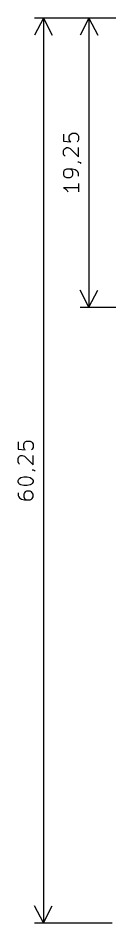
# Model space of a CAD drawing. Extents: x 183 to 663, y -184 to 161.
# Drawn here: x 286.8 to 293.3, y 91.5 to 151.8 of the extents above; entities that cross this region are included whole.
import ezdxf

# ---------------------------------------------------------------- set-up
doc = ezdxf.new("R2010")
doc.units = 0
doc.layers.add('BLACK', color=7, linetype='CONTINUOUS')

msp = doc.modelspace()

# ---------------------------------------------------------------- linework, layer by layer
at = {"layer": 'BLACK', "linetype": 'CONTINUOUS'}
for p, q in [((288.5, 151.75), (287.913579, 150.623496)), ((293.1, 151.75), (287.91358, 151.75)), ((288.5, 151.75), (288.5, 91.5)), ((288.5, 151.75), (289.086421, 150.623496)), ((291.542001, 151.75), (290.95558, 150.623496)), ((293.342001, 151.75), (290.955581, 151.75)), ((291.542001, 151.75), (291.542001, 132.5)), ((291.542001, 151.75), (292.128422, 150.623496)), ((289.84682, 144.029761), (289.84682, 143.553571)), ((290.275391, 143.982142), (290.32301, 144.029761)), ((290.32301, 144.029761), (290.418248, 144.07738)), ((290.418248, 144.07738), (290.656343, 144.07738)), ((290.656343, 144.07738), (290.751581, 144.029761)), ((290.751581, 144.029761), (290.799201, 143.982142)), ((289.84682, 143.553571), (290.32301, 143.505952)), ((290.227772, 143.886904), (290.275391, 143.982142)), ((290.227772, 143.648809), (290.227772, 143.886904)), ((290.275391, 143.553571), (290.227772, 143.648809)), ((290.32301, 143.505952), (290.275391, 143.553571)), ((290.799201, 143.553571), (290.751581, 143.505952)), ((290.799201, 143.982142), (290.84682, 143.886904)), ((290.84682, 143.648809), (290.799201, 143.553571)), ((290.84682, 143.886904), (290.84682, 143.648809)), ((289.84682, 142.934523), (289.894439, 143.029761)), ((289.84682, 142.696428), (289.84682, 142.934523)), ((289.894439, 143.029761), (289.942058, 143.07738)), ((289.942058, 143.07738), (290.037296, 143.124999)), ((290.037296, 143.124999), (290.132534, 143.124999)), ((290.132534, 143.124999), (290.275391, 143.07738)), ((290.275391, 143.07738), (290.84682, 142.505952)), ((290.84682, 142.505952), (290.84682, 143.124999)), ((289.894439, 142.60119), (289.84682, 142.696428)), ((289.942058, 142.553571), (289.894439, 142.60119)), ((289.894439, 141.60119), (289.84682, 141.505952)), ((289.942058, 141.648809), (289.894439, 141.60119)), ((290.037296, 141.696428), (289.942058, 141.648809)), ((290.418248, 141.696428), (290.037296, 141.696428)), ((290.370629, 141.648809), (290.275391, 141.696428)), ((290.418248, 141.60119), (290.370629, 141.648809)), ((290.608724, 141.648809), (290.418248, 141.696428)), ((290.465867, 141.505952), (290.418248, 141.60119)), ((290.751581, 141.553571), (290.608724, 141.648809)), ((290.799201, 142.172619), (290.84682, 142.172619)), ((290.84682, 142.172619), (290.942058, 142.125)), ((290.942058, 142.125), (290.989677, 142.077381)), ((289.84682, 141.505952), (289.84682, 141.315476)), ((289.84682, 141.315476), (289.894439, 141.220238)), ((289.894439, 141.220238), (289.942058, 141.172619)), ((289.942058, 141.172619), (290.037296, 141.125)), ((290.037296, 141.125), (290.275391, 141.125)), ((290.275391, 141.125), (290.370629, 141.172619)), ((290.370629, 141.172619), (290.418248, 141.220238)), ((290.418248, 141.220238), (290.465867, 141.315476)), ((290.465867, 141.315476), (290.465867, 141.505952)), ((290.799201, 141.505952), (290.751581, 141.553571)), ((290.84682, 141.410714), (290.799201, 141.505952)), ((290.84682, 141.220238), (290.84682, 141.410714)), ((290.84682, 140.458333), (289.84682, 140.458333)), ((289.84682, 140.458333), (289.989677, 140.363095)), ((290.84682, 140.744047), (290.84682, 140.172619)), ((289.989677, 140.363095), (290.084915, 140.267857)), ((290.084915, 140.267857), (290.132534, 140.172619)), ((291.542001, 132.5), (290.95558, 133.626504)), ((291.542001, 132.5), (292.128422, 133.626504)), ((290.955581, 132.5), (293.342001, 132.5)), ((286.804819, 123.529761), (286.804819, 123.053571)), ((287.23339, 123.482142), (287.281009, 123.529761)), ((287.281009, 123.529761), (287.376247, 123.57738)), ((287.376247, 123.57738), (287.614342, 123.57738)), ((287.614342, 123.57738), (287.70958, 123.529761)), ((287.70958, 123.529761), (287.7572, 123.482142)), ((286.804819, 123.053571), (287.281009, 123.005952)), ((287.185771, 123.386904), (287.23339, 123.482142)), ((287.185771, 123.148809), (287.185771, 123.386904)), ((287.23339, 123.053571), (287.185771, 123.148809)), ((287.281009, 123.005952), (287.23339, 123.053571)), ((287.7572, 123.053571), (287.70958, 123.005952)), ((287.7572, 123.482142), (287.804819, 123.386904)), ((287.804819, 123.148809), (287.7572, 123.053571)), ((287.804819, 123.386904), (287.804819, 123.148809)), ((286.804819, 122.434523), (286.852438, 122.529761)), ((286.804819, 122.196428), (286.804819, 122.434523)), ((286.852438, 122.529761), (286.900057, 122.57738)), ((286.900057, 122.57738), (286.995295, 122.624999)), ((286.995295, 122.624999), (287.090533, 122.624999)), ((287.090533, 122.624999), (287.23339, 122.57738)), ((287.23339, 122.57738), (287.804819, 122.005952)), ((287.804819, 122.005952), (287.804819, 122.624999)), ((286.852438, 122.10119), (286.804819, 122.196428)), ((286.900057, 122.053571), (286.852438, 122.10119)), ((286.900057, 121.10119), (286.995295, 121.148809)), ((286.995295, 121.148809), (287.185771, 121.196428)), ((287.185771, 121.196428), (287.423866, 121.196428)), ((287.423866, 121.196428), (287.614342, 121.148809)), ((287.614342, 121.148809), (287.70958, 121.10119)), ((287.7572, 121.672619), (287.804819, 121.672619)), ((287.804819, 121.672619), (287.900057, 121.625)), ((287.900057, 121.625), (287.947676, 121.577381)), ((286.804819, 120.958333), (286.852438, 121.053571)), ((286.804819, 120.863095), (286.804819, 120.958333)), ((286.852438, 120.767857), (286.804819, 120.863095)), ((286.852438, 121.053571), (286.900057, 121.10119)), ((286.900057, 120.720238), (286.852438, 120.767857)), ((286.995295, 120.672619), (286.900057, 120.720238)), ((287.185771, 120.625), (286.995295, 120.672619)), ((287.423866, 120.625), (287.185771, 120.625)), ((287.614342, 120.672619), (287.423866, 120.625)), ((287.70958, 120.720238), (287.614342, 120.672619)), ((287.70958, 121.10119), (287.7572, 121.053571)), ((287.7572, 120.767857), (287.70958, 120.720238)), ((287.7572, 121.053571), (287.804819, 120.958333)), ((287.804819, 120.863095), (287.7572, 120.767857)), ((287.804819, 120.958333), (287.804819, 120.863095)), ((286.804819, 120.148809), (286.804819, 119.958333)), ((286.804819, 119.958333), (286.852438, 119.863095)), ((287.23339, 120.148809), (287.185771, 120.053571)), ((287.185771, 120.053571), (287.185771, 119.863095)), ((287.281009, 120.196428), (287.23339, 120.148809)), ((287.376247, 120.244047), (287.281009, 120.196428)), ((287.614342, 120.244047), (287.376247, 120.244047)), ((287.70958, 120.196428), (287.614342, 120.244047)), ((287.7572, 120.148809), (287.70958, 120.196428)), ((287.804819, 120.053571), (287.7572, 120.148809)), ((287.804819, 119.863095), (287.804819, 120.053571)), ((286.852438, 119.863095), (286.900057, 119.815476)), ((286.900057, 119.815476), (287.042914, 119.720238)), ((287.042914, 119.720238), (287.23339, 119.672619)), ((287.185771, 119.863095), (287.23339, 119.767857)), ((287.23339, 119.767857), (287.281009, 119.720238)), ((287.23339, 119.672619), (287.614342, 119.672619)), ((287.281009, 119.720238), (287.376247, 119.672619)), ((287.614342, 119.672619), (287.70958, 119.720238)), ((287.70958, 119.720238), (287.7572, 119.767857)), ((287.7572, 119.767857), (287.804819, 119.863095)), ((288.5, 91.5), (287.913579, 92.626504)), ((288.5, 91.5), (289.086421, 92.626504)), ((287.91358, 91.5), (293.1, 91.5))]:
    msp.add_line(p, q, dxfattribs=at)

doc.saveas('drawing.dxf')
